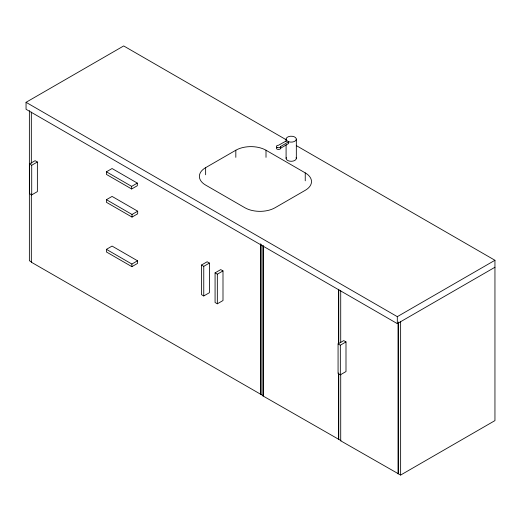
<?xml version="1.0" encoding="UTF-8"?>
<svg xmlns="http://www.w3.org/2000/svg" width="521" height="521" viewBox="0 0 521 521"><rect width="100%" height="100%" fill="white"/><g stroke="black" fill="none" stroke-linecap="round" stroke-linejoin="round"><path stroke-width="0.78" d="M280.669 146.486L288.654 141.732A5.125 2.957 0 0 0 296.254 139.68A5.125 2.957 0 0 0 290.321 136.255A5.125 2.957 0 0 0 286.778 140.644L278.533 145.255A2.136 1.231 0 0 0 276.404 146.486A2.136 1.231 0 0 0 278.533 147.717A2.136 1.231 0 0 0 280.669 146.486L280.669 148.231A2.136 1.231 0 0 1 277.719 149.371A2.136 1.231 0 0 1 277.022 147.358M280.669 148.231L288.654 143.47L288.654 141.732L286.778 140.644M494.95 267.253L397.308 323.626L26.05 109.28L26.05 102.311L123.692 45.939L286.426 139.888M29.443 163.959L35.102 160.689L37.369 161.998L37.369 191.624L31.709 194.893L29.443 193.584L29.443 163.959L31.709 165.268L37.369 161.998M106.414 171.8L112.074 168.53L137.316 183.105L137.316 185.723L131.657 188.986L106.414 174.411L106.414 171.8L131.657 186.375L137.316 183.105M106.414 199.68L112.074 196.417L137.681 211.2L137.681 213.812L132.021 217.081L106.414 202.298L106.414 199.68L132.021 214.463L137.681 211.2M31.332 194.046L31.332 262.2L31.631 262.024L29.371 260.721L29.371 110.608M205.639 167.658L235.824 150.237A21.341 12.322 0 0 1 266.01 150.237L305.247 172.887A21.341 12.322 0 0 1 305.247 190.315L275.062 207.742A21.341 12.322 0 0 1 244.883 207.742L205.639 185.085A21.341 12.322 0 0 1 205.639 167.658L205.639 174.789M106.414 249.351L112.074 246.081L137.544 260.787L137.544 263.398L131.885 266.667L106.414 251.962L106.414 249.351L131.885 264.056L137.544 260.787M201.49 265.033L207.15 261.763L209.416 263.072L209.416 292.698L203.757 295.961L201.49 294.658L201.49 265.033L203.757 266.335L209.416 263.072M215.075 272.874L220.735 269.604L222.995 270.913L222.995 300.539L217.335 303.802L215.075 302.499L215.075 272.874L217.335 274.176L222.995 270.913M338.07 343.886L343.73 340.617L345.996 341.926L345.996 371.551L340.337 374.814L338.07 373.511L338.07 343.886L340.337 345.189L345.996 341.926M31.332 262.2L263.294 395.771L263.294 245.665M26.05 102.311L397.308 316.657L494.95 260.279L494.95 420.603L400.629 475.061L340.714 440.818L340.714 374.286M262.988 245.84L262.988 395.947L263.294 395.771M262.988 395.947L341.014 440.642L340.714 440.818M296.286 145.587L494.95 260.279M400.629 321.711L400.629 475.061M398.363 322.024L398.363 473.752M398.064 323.007L398.064 473.928M397.308 316.657L397.308 323.626M340.714 290.711L340.714 342.642M340.337 345.189L340.337 374.814M338.748 289.233L338.748 343.593M338.748 373.616L338.748 439.34M338.448 289.402L338.448 343.769M338.448 372.977L338.448 439.516M305.247 172.887L305.247 180.807M296.332 139.166L296.332 158.338M286.088 139.166L286.088 141.562M286.088 144.76L286.088 158.338M266.01 150.237L266.01 157.362M261.028 244.356L261.028 394.469M260.728 243.724L260.728 394.638M235.824 150.237L235.824 157.362M217.335 274.176L217.335 303.802M203.757 266.335L203.757 295.961M132.021 214.463L132.021 217.081M131.885 264.056L131.885 266.667M131.657 186.375L131.657 188.986M31.709 165.268L31.709 194.893M31.332 112.093L31.332 163.21M296.162 157.57A5.125 2.957 0 0 1 291.213 161.295A5.125 2.957 0 0 1 286.263 157.57"/></g></svg>
